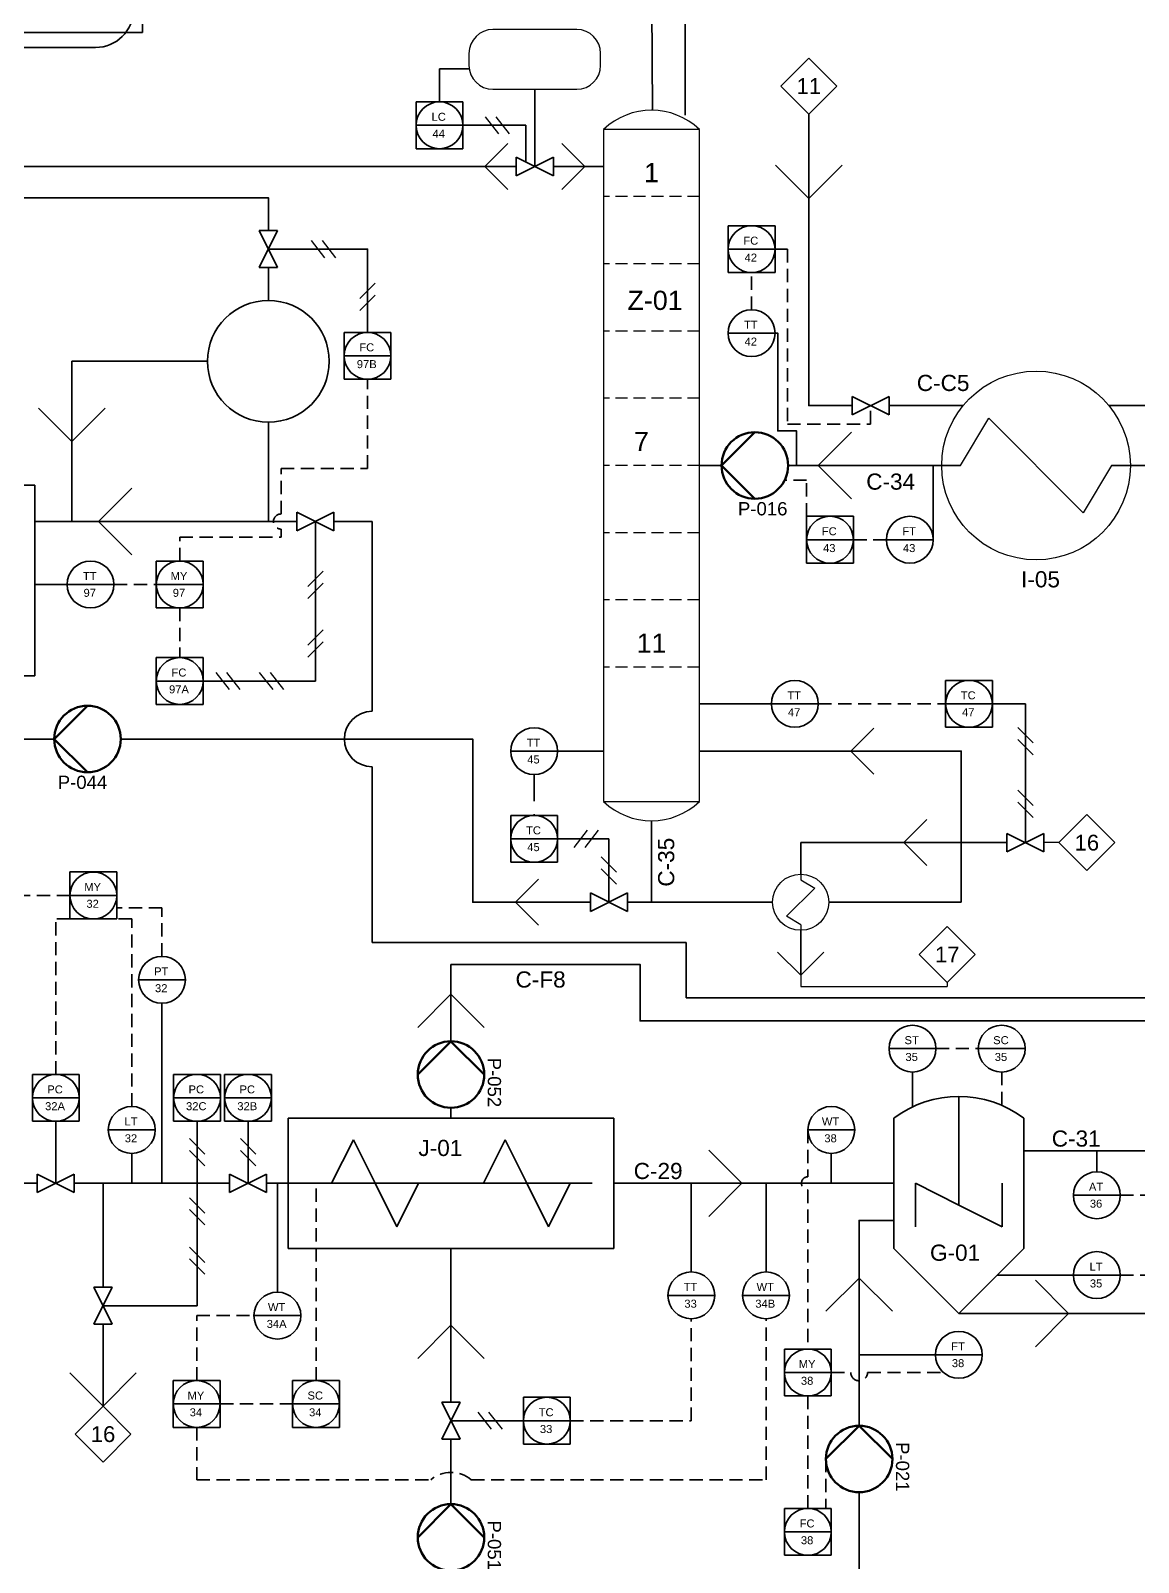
# Paper-space layout 'P&D' of a CAD drawing. Header units: inches, sheet in millimetres. Extents: x 10 to 410, y 10 to 291.
# Drawn here: x 93.8 to 146.1, y 120.4 to 192.7 of the extents above; entities that cross this region are included whole.
import ezdxf
from ezdxf.enums import TextEntityAlignment as Align

# ---------------------------------------------------------------- set-up
doc = ezdxf.new("R2010")
doc.units = ezdxf.units.IN
doc.header["$LTSCALE"] = 5
doc.header["$MEASUREMENT"] = 0
doc.linetypes.add('DASHED2', pattern=[0.375, 0.25, -0.125])
doc.linetypes.add('LÍNEAS_OCULTAS2', pattern=[0.1875, 0.125, -0.0625])
doc.styles.add('TEXTO_CUADRO', font='arial.ttf', dxfattribs={"height": 2})
doc.styles.add('TEXTO_INSTRUMENTOS', font='arial.ttf', dxfattribs={"height": 1})

# ---------------------------------------------------------------- blocks, each defined once
blk = doc.blocks.new('Tornillo sin fin cerrado')
at = {"lineweight": 35}
for p, q in [((19.714, 193.969), (34.714, 193.969)), ((19.714, 193.969), (19.714, 190.969)), ((34.714, 193.969), (34.714, 190.969)), ((21.714, 190.969), (22.714, 192.969)), ((23.714, 190.969), (22.714, 192.969)), ((28.714, 190.969), (29.714, 192.969)), ((30.714, 190.969), (29.714, 192.969)), ((19.714, 190.969), (18.714, 190.969)), ((19.714, 187.969), (19.714, 190.969)), ((19.714, 190.969), (33.714, 190.969)), ((19.714, 190.969), (21.714, 190.969)), ((23.714, 190.969), (24.714, 188.969)), ((25.714, 190.969), (24.714, 188.969)), ((25.714, 190.969), (29.714, 190.969)), ((29.714, 190.969), (28.714, 190.969)), ((30.714, 190.969), (31.714, 188.969)), ((32.714, 190.969), (31.714, 188.969)), ((34.714, 187.969), (34.714, 190.969)), ((19.714, 187.969), (34.714, 187.969))]:
    blk.add_line(p, q, dxfattribs=at)
blk = doc.blocks.new('Valvula generica')
at = {"color": 7, "lineweight": 35}
for p, q in [((242.605, 259.104), (243.459, 257.398)), ((242.605, 259.104), (243.459, 259.104)), ((242.605, 257.398), (243.459, 259.104)), ((242.605, 257.398), (243.459, 257.398))]:
    blk.add_line(p, q, dxfattribs=at)
blk = doc.blocks.new('NEUMATICA_VERTICAL')
for p, q in [((0.354, -0.079), (-0.354, 0.629)), ((0.354, -0.629), (-0.354, 0.079))]:
    blk.add_line(p, q)
blk = doc.blocks.new('NEUMATICA_HORIZONTAL')
for p, q in [((-0.808, -0.394), (-0.192, 0.394)), ((-0.308, -0.394), (0.308, 0.394))]:
    blk.add_line(p, q)
blk = doc.blocks.new('vessel fondo conico con agitador')
at = {"color": 18, "lineweight": 35, "true_color": 0x000000}
for p, q in [((55.515, 240.697), (55.515, 235.697)), ((52.515, 233.697), (52.515, 239.697)), ((58.515, 239.697), (58.515, 233.697)), ((53.515, 235.697), (53.515, 236.697)), ((53.515, 236.697), (55.515, 235.697)), ((57.515, 235.697), (57.515, 236.697)), ((53.515, 235.697), (53.515, 234.697)), ((57.515, 234.697), (55.515, 235.697)), ((57.515, 235.697), (57.515, 234.697))]:
    blk.add_line(p, q, dxfattribs=at)
for points in [[(55.515, 230.697), (52.515, 233.697)], [(55.515, 230.697), (58.515, 233.697)]]:
    blk.add_lwpolyline(points, dxfattribs=at)
blk.add_arc((55.515, 235.697), 5, 53.1301, 126.8699, dxfattribs=at)
blk = doc.blocks.new('bomba')
at = {"lineweight": 100}
for p, q in [((186.71, 141.99), (191.7, 137)), ((191.7, 137), (186.71, 132)), ((191.71, 137), (191.7, 137)), ((186.71, 132), (186.71, 131.99))]:
    blk.add_line(p, q, dxfattribs=at)
blk.add_circle((186.71, 137), 5, dxfattribs=at)
at = {"lineweight": 100, "style": 'TEXTO_CUADRO'}
blk.add_attdef('P-101', (183.22, 129.4), '', height=2, dxfattribs=at)
blk = doc.blocks.new('INTERCAMBIADOR_DE_CALOR')
for p, q in [((1, 0), (2.5, 2.5)), ((7.5, -2.5), (2.5, 2.5)), ((0, 0), (1, 0)), ((9, 0), (7.5, -2.5)), ((9, 0), (10, 0))]:
    blk.add_line(p, q)
blk.add_circle((5, 0), 5)
at = {"style": 'TEXTO_CUADRO'}
blk.add_attdef('TAG', text='', height=2, dxfattribs=at).set_placement((5.875, -6.56), align=Align.MIDDLE_CENTER)
blk = doc.blocks.new('COL_DESTILACION')
for p, q in [((10, 31.5), (0, 31.5)), ((0, 31.5), (0, -38.5)), ((10, -38.5), (10, 31.5)), ((0, -38.5), (10, -38.5))]:
    blk.add_line(p, q)
at = {"linetype": 'DASHED2'}
for p, q in [((10, 24.5), (0, 24.5)), ((10, 17.5), (0, 17.5)), ((10, 10.5), (0, 10.5)), ((10, 3.5), (0, 3.5)), ((10, -3.5), (0, -3.5)), ((10, -10.5), (0, -10.5)), ((10, -17.5), (0, -17.5)), ((10, -24.5), (0, -24.5))]:
    blk.add_line(p, q, dxfattribs=at)
for centre, start, end in [((5, 26.25), 46.3972, 133.6028), ((5, -33.25), 226.3972, 313.6028)]:
    blk.add_arc(centre, 7.25, start, end)
at = {"insert": (5, 27), "char_height": 2, "attachment_point": 5, "style": 'TEXTO_CUADRO'}
blk.add_mtext_dynamic_manual_height_columns('1', width=12.3356, gutter_width=10, heights=[0], dxfattribs=at)
at = {"style": 'TEXTO_CUADRO'}
for tag, p in [('TAG', (5.37, 13.7)), ('NF', (3.95, -1)), ('N', (5, -22))]:
    blk.add_attdef(tag, text='', height=2, dxfattribs=at).set_placement(p, align=Align.MIDDLE_CENTER)
blk = doc.blocks.new('TANQUE_SALCHICHA')
for p, q in [((22.5, 6.25), (5, 6.25)), ((0, 1.25), (0, -1.25)), ((27.5, -1.25), (27.5, 1.25)), ((5, -6.25), (22.5, -6.25))]:
    blk.add_line(p, q)
for centre, start, end in [((5, 1.25), 90, 180), ((22.5, 1.25), 0, 90), ((5, -1.25), 180, 270), ((22.5, -1.25), 270, 0)]:
    blk.add_arc(centre, 5, start, end)
at = {"style": 'TEXTO_CUADRO'}
blk.add_attdef('TAG', text='', height=2, dxfattribs=at).set_placement((13.75, 0), align=Align.MIDDLE_CENTER)
blk = doc.blocks.new('vessel con camisa')
at = {"lineweight": 35}
for p, q in [((243.137, 255.095), (243.137, 244.095)), ((251.137, 255.095), (251.137, 244.095)), ((242.137, 254.095), (243.137, 254.095)), ((242.137, 245.095), (242.137, 254.095)), ((243.137, 254.095), (243.137, 245.095)), ((252.137, 254.095), (251.137, 254.095)), ((252.137, 245.095), (252.137, 254.095)), ((243.137, 245.095), (242.137, 245.095)), ((251.137, 245.095), (252.137, 245.095))]:
    blk.add_line(p, q, dxfattribs=at)
for centre, start, end in [((247.137, 247.595), 61.92751, 118.07249), ((247.137, 251.595), 241.92751, 298.07249)]:
    blk.add_arc(centre, 8.5, start, end, dxfattribs=at)
blk = doc.blocks.new('NUMERADOR_DE_LINEA')
blk.add_lwpolyline([(3.54, -3.54), (7.07, 0), (3.54, 3.54), (0, 0)], close=True)
at = {"style": 'TEXTO_CUADRO'}
blk.add_attdef('NL', text='', height=2, dxfattribs=at).set_placement((3.54, 0), align=Align.MIDDLE_CENTER)

psp = doc.layouts.new('P&D')

# ---------------------------------------------------------------- linework, layer by layer
at = {"color": 3, "lineweight": 35}
for p, q in [((124.684, 196.027), (124.684, 188.692)), ((113.087, 189.317), (113.087, 190.879)), ((136.401, 168.642), (136.401, 172.147)), ((93.977, 166.529), (95.506, 166.529)), ((128.759, 160.897), (125.364, 160.897)), ((139.192, 160.897), (140.75, 160.897)), ((140.75, 160.897), (140.75, 154.342)), ((118.666, 158.661), (120.831, 158.661)), ((118.666, 154.522), (121.089, 154.522)), ((121.089, 154.522), (121.089, 151.527)), ((99.987, 146.757), (99.987, 138.257)), ((135.416, 143.509), (135.416, 141.863)), ((94.973, 141.185), (94.973, 138.257)), ((101.642, 141.185), (101.642, 138.257)), ((104.049, 141.185), (104.049, 138.257)), ((98.559, 139.67), (98.559, 138.257)), ((131.585, 139.67), (131.585, 138.257)), ((144.121, 138.799), (144.121, 139.793)), ((144.121, 138.799), (144.121, 139.793)), ((105.435, 138.257), (105.435, 133.118)), ((124.976, 134.075), (124.976, 138.257)), ((128.503, 134.075), (128.503, 138.257)), ((143.014, 133.924), (139.416, 133.924)), ((136.497, 130.161), (132.899, 130.161))]:
    psp.add_line(p, q, dxfattribs=at)
at = {"color": 3, "linetype": 'ByBlock', "lineweight": 35}
psp.add_line((113.087, 190.879), (114.491, 190.879), dxfattribs=at)
at = {"lineweight": 35}
for p, q in [((117.588, 189.907), (117.588, 186.259)), ((111.98, 188.21), (111.98, 189.317)), ((111.98, 189.317), (113.087, 189.317)), ((114.193, 189.317), (113.087, 189.317)), ((114.193, 188.21), (114.193, 189.317)), ((111.98, 188.21), (114.193, 188.21)), ((111.98, 188.21), (111.98, 187.104)), ((114.193, 188.21), (114.193, 187.104)), ((115.225, 186.259), (116.311, 187.346)), ((119.95, 186.259), (118.864, 187.346)), ((111.98, 187.104), (113.087, 187.104)), ((114.193, 187.104), (113.087, 187.104)), ((109.587, 186.259), (82.182, 186.259)), ((116.714, 186.259), (109.587, 186.259)), ((115.225, 186.259), (116.311, 185.171)), ((119.95, 186.259), (118.864, 185.171)), ((126.714, 182.362), (126.714, 183.469)), ((126.714, 183.469), (127.821, 183.469)), ((128.927, 183.469), (127.821, 183.469)), ((128.927, 182.362), (128.927, 183.469)), ((126.714, 182.362), (128.927, 182.362)), ((126.714, 182.362), (126.714, 181.256)), ((128.927, 182.362), (128.927, 181.256)), ((126.714, 181.256), (127.821, 181.256)), ((128.927, 181.256), (127.821, 181.256)), ((108.583, 177.326), (108.583, 178.432)), ((108.583, 178.432), (109.689, 178.432)), ((110.796, 178.432), (109.689, 178.432)), ((110.796, 177.326), (110.796, 178.432)), ((126.714, 178.397), (128.927, 178.397)), ((108.583, 177.326), (110.796, 177.326)), ((108.583, 177.326), (108.583, 176.22)), ((110.796, 177.326), (110.796, 176.22)), ((108.583, 176.22), (109.689, 176.22)), ((110.796, 176.22), (109.689, 176.22)), ((95.731, 173.283), (94.162, 174.851)), ((95.731, 173.283), (97.301, 174.851)), ((130.97, 172.147), (132.538, 173.717)), ((130.97, 172.147), (132.538, 170.578)), ((96.995, 169.501), (98.563, 171.07)), ((96.995, 169.501), (98.563, 167.931)), ((130.418, 168.642), (130.418, 169.748)), ((130.418, 169.748), (131.525, 169.748)), ((132.631, 169.748), (131.525, 169.748)), ((132.631, 168.642), (132.631, 169.748)), ((130.418, 168.642), (132.631, 168.642)), ((130.418, 168.642), (130.418, 167.535)), ((132.631, 168.642), (132.631, 167.535)), ((134.189, 168.642), (136.401, 168.642)), ((99.718, 166.529), (99.718, 167.636)), ((99.718, 167.636), (100.825, 167.636)), ((101.931, 167.636), (100.825, 167.636)), ((101.931, 166.529), (101.931, 167.636)), ((130.418, 167.535), (131.525, 167.535)), ((132.631, 167.535), (131.525, 167.535)), ((95.506, 166.529), (97.719, 166.529)), ((99.718, 166.529), (101.931, 166.529)), ((99.718, 166.529), (99.718, 165.423)), ((101.931, 166.529), (101.931, 165.423)), ((99.718, 165.423), (100.825, 165.423)), ((101.931, 165.423), (100.825, 165.423)), ((99.718, 161.972), (99.718, 163.079)), ((99.718, 163.079), (100.825, 163.079)), ((101.931, 163.079), (100.825, 163.079)), ((101.931, 161.972), (101.931, 163.079)), ((136.979, 160.897), (136.979, 162.003)), ((136.979, 162.003), (138.086, 162.003)), ((139.192, 162.003), (138.086, 162.003)), ((139.192, 160.897), (139.192, 162.003)), ((99.718, 161.972), (101.931, 161.972)), ((99.718, 161.972), (99.718, 160.866)), ((101.931, 161.972), (101.931, 160.866)), ((99.718, 160.866), (100.825, 160.866)), ((101.931, 160.866), (100.825, 160.866)), ((128.759, 160.897), (130.972, 160.897)), ((136.979, 160.897), (139.192, 160.897)), ((136.979, 160.897), (136.979, 159.79)), ((139.192, 160.897), (139.192, 159.79)), ((132.514, 158.661), (133.6, 159.749)), ((136.979, 159.79), (138.086, 159.79)), ((139.192, 159.79), (138.086, 159.79)), ((116.453, 158.661), (118.666, 158.661)), ((132.514, 158.661), (133.6, 157.574)), ((116.453, 154.522), (116.453, 155.628)), ((116.453, 155.628), (117.559, 155.628)), ((118.666, 155.628), (117.559, 155.628)), ((118.666, 154.522), (118.666, 155.628)), ((135.007, 154.342), (136.094, 155.429)), ((116.453, 154.522), (118.666, 154.522)), ((116.453, 154.522), (116.453, 153.416)), ((118.666, 154.522), (118.666, 153.416)), ((135.007, 154.342), (136.094, 153.255)), ((116.453, 153.416), (117.559, 153.416)), ((118.666, 153.416), (117.559, 153.416)), ((95.642, 151.848), (95.642, 152.955)), ((95.642, 152.955), (96.748, 152.955)), ((97.855, 152.955), (96.748, 152.955)), ((97.855, 151.848), (97.855, 152.955)), ((116.681, 151.527), (117.767, 152.614)), ((95.642, 151.848), (97.855, 151.848)), ((95.642, 151.848), (95.642, 150.742)), ((97.855, 151.848), (97.855, 150.742)), ((116.681, 151.527), (117.767, 150.44)), ((95.642, 150.742), (96.748, 150.742)), ((95.642, 150.742), (96.748, 150.742)), ((97.855, 150.742), (96.748, 150.742)), ((130.139, 148.087), (129.052, 149.173)), ((130.139, 148.087), (131.227, 149.173)), ((98.881, 147.864), (101.093, 147.864)), ((134.309, 144.616), (136.522, 144.616)), ((138.524, 144.616), (140.736, 144.616)), ((93.867, 142.292), (93.867, 143.398)), ((93.867, 143.398), (94.973, 143.398)), ((96.08, 143.398), (94.973, 143.398)), ((96.08, 142.292), (96.08, 143.398)), ((100.536, 142.292), (100.536, 143.398)), ((100.536, 143.398), (101.642, 143.398)), ((102.749, 143.398), (101.642, 143.398)), ((102.749, 142.292), (102.749, 143.398)), ((102.942, 142.292), (102.942, 143.398)), ((102.942, 143.398), (104.049, 143.398)), ((105.155, 143.398), (104.049, 143.398)), ((105.155, 142.292), (105.155, 143.398)), ((93.867, 142.292), (96.08, 142.292)), ((93.867, 142.292), (93.867, 141.185)), ((96.08, 142.292), (96.08, 141.185)), ((100.536, 142.292), (102.749, 142.292)), ((100.536, 142.292), (100.536, 141.185)), ((102.749, 142.292), (102.749, 141.185)), ((102.942, 142.292), (105.155, 142.292)), ((102.942, 142.292), (102.942, 141.185)), ((105.155, 142.292), (105.155, 141.185)), ((93.867, 141.185), (94.973, 141.185)), ((93.867, 141.185), (94.973, 141.185)), ((96.08, 141.185), (94.973, 141.185)), ((100.536, 141.185), (101.642, 141.185)), ((100.536, 141.185), (101.642, 141.185)), ((102.749, 141.185), (101.642, 141.185)), ((102.942, 141.185), (104.049, 141.185)), ((102.942, 141.185), (104.049, 141.185)), ((105.155, 141.185), (104.049, 141.185)), ((97.453, 140.777), (99.665, 140.777)), ((130.479, 140.777), (132.692, 140.777)), ((127.367, 138.257), (125.799, 139.826)), ((140.676, 139.793), (144.507, 139.793)), ((144.507, 139.793), (150.622, 139.793)), ((84.298, 138.257), (94.099, 138.257)), ((95.847, 138.257), (103.175, 138.257)), ((121.313, 138.257), (128.64, 138.257)), ((127.367, 138.257), (125.799, 136.687)), ((128.64, 138.257), (134.53, 138.257)), ((143.014, 137.692), (145.227, 137.692)), ((143.014, 133.924), (145.227, 133.924)), ((132.899, 133.781), (131.33, 132.213)), ((132.899, 133.781), (134.469, 132.213)), ((142.787, 132.11), (141.22, 133.68)), ((123.87, 132.968), (126.083, 132.968)), ((127.397, 132.968), (129.609, 132.968)), ((104.329, 132.012), (106.541, 132.012)), ((137.603, 132.11), (151.038, 132.11)), ((142.787, 132.11), (141.22, 130.541)), ((97.202, 131.604), (97.202, 127.735)), ((129.372, 129.328), (129.372, 130.434)), ((129.372, 130.434), (130.479, 130.434)), ((131.585, 130.434), (130.479, 130.434)), ((131.585, 129.328), (131.585, 130.434)), ((136.497, 130.161), (138.71, 130.161)), ((97.202, 127.735), (95.632, 129.303)), ((97.202, 127.735), (98.771, 129.303)), ((100.519, 127.84), (100.519, 128.946)), ((100.519, 128.946), (101.625, 128.946)), ((102.731, 128.946), (101.625, 128.946)), ((102.731, 127.84), (102.731, 128.946)), ((106.153, 127.84), (106.153, 128.946)), ((106.153, 128.946), (107.259, 128.946)), ((108.365, 128.946), (107.259, 128.946)), ((108.365, 127.84), (108.365, 128.946)), ((129.372, 129.328), (131.585, 129.328)), ((129.372, 129.328), (129.372, 128.222)), ((131.585, 129.328), (131.585, 128.222)), ((117.051, 127.05), (117.051, 128.157)), ((117.051, 128.157), (118.158, 128.157)), ((119.264, 128.157), (118.158, 128.157)), ((119.264, 127.05), (119.264, 128.157)), ((129.372, 128.222), (130.479, 128.222)), ((129.372, 128.222), (130.479, 128.222)), ((131.585, 128.222), (130.479, 128.222)), ((100.519, 127.84), (102.731, 127.84)), ((100.519, 127.84), (100.519, 126.733)), ((102.731, 127.84), (102.731, 126.733)), ((106.153, 127.84), (106.153, 126.733)), ((106.153, 127.84), (108.365, 127.84)), ((108.365, 127.84), (108.365, 126.733)), ((100.519, 126.733), (101.625, 126.733)), ((100.519, 126.733), (101.625, 126.733)), ((102.731, 126.733), (101.625, 126.733)), ((106.153, 126.733), (107.259, 126.733)), ((106.153, 126.733), (107.259, 126.733)), ((108.365, 126.733), (107.259, 126.733)), ((117.051, 127.05), (117.051, 125.944)), ((117.051, 127.05), (119.264, 127.05)), ((119.264, 127.05), (119.264, 125.944)), ((117.051, 125.944), (118.158, 125.944)), ((117.051, 125.944), (118.158, 125.944)), ((119.264, 125.944), (118.158, 125.944)), ((129.372, 121.8), (129.372, 122.906)), ((129.372, 122.906), (130.479, 122.906)), ((131.585, 122.906), (130.479, 122.906)), ((131.585, 121.8), (131.585, 122.906)), ((129.372, 121.8), (129.372, 120.694)), ((129.372, 121.8), (131.585, 121.8)), ((131.585, 121.8), (131.585, 120.694)), ((129.372, 120.694), (130.479, 120.694)), ((129.372, 120.694), (130.479, 120.694)), ((131.585, 120.694), (130.479, 120.694))]:
    psp.add_line(p, q, dxfattribs=at)
at = {"color": 1, "lineweight": 35}
for p, q in [((130.522, 184.755), (128.952, 186.322)), ((130.522, 184.755), (132.091, 186.322)), ((144.694, 174.972), (148.644, 174.972))]:
    psp.add_line(p, q, dxfattribs=at)
at = {"color": 3, "linetype": 'LÍNEAS_OCULTAS2', "lineweight": 35}
for p, q in [((127.821, 179.504), (127.821, 181.256)), ((133.437, 174.103), (133.437, 174.972)), ((130.418, 171.455), (129.381, 171.455)), ((130.418, 169.748), (130.418, 171.455)), ((132.631, 168.642), (134.189, 168.642)), ((97.719, 166.529), (99.718, 166.529)), ((100.825, 165.423), (100.825, 163.079)), ((130.972, 160.897), (136.979, 160.897)), ((95.642, 150.742), (94.973, 150.742)), ((136.522, 144.616), (138.524, 144.616)), ((139.63, 143.509), (139.63, 141.936)), ((130.479, 140.777), (130.479, 138.563)), ((130.479, 137.951), (130.479, 130.434)), ((145.227, 137.692), (162.806, 137.692)), ((130.479, 128.222), (130.479, 122.906)), ((131.332, 125.241), (131.332, 122.906))]:
    psp.add_line(p, q, dxfattribs=at)
at = {"color": 5, "lineweight": 35}
for p, q in [((95.731, 177.065), (95.731, 169.501)), ((93.977, 169.501), (106.355, 169.501)), ((108.103, 169.501), (109.909, 169.501)), ((109.909, 169.501), (109.909, 160.542)), ((109.909, 157.921), (109.909, 149.627)), ((109.909, 149.627), (124.74, 149.627)), ((124.74, 149.627), (124.74, 147.018)), ((113.63, 148.589), (113.63, 144.958)), ((113.63, 147.184), (112.06, 145.616)), ((113.63, 147.184), (115.199, 145.616)), ((124.74, 147.018), (167.398, 147.018)), ((113.63, 141.823), (113.63, 141.33)), ((113.63, 135.184), (113.63, 127.924)), ((113.63, 131.554), (112.06, 129.986)), ((113.63, 131.554), (115.199, 129.986)), ((113.63, 126.176), (113.63, 123.109))]:
    psp.add_line(p, q, dxfattribs=at)
at = {"color": 3, "linetype": 'DASHED2', "lineweight": 35}
psp.add_line((117.559, 157.555), (117.559, 155.628), dxfattribs=at)
at = {"color": 18, "lineweight": 35, "true_color": 0x000000}
for p, q in [((130.139, 152.852), (130.139, 154.342)), ((130.139, 154.342), (139.876, 154.342)), ((130.139, 150.202), (130.139, 148.087))]:
    psp.add_line(p, q, dxfattribs=at)
for p, q in [((142.329, 154.342), (141.624, 154.342)), ((130.139, 148.087), (130.139, 147.556)), ((130.139, 147.556), (137.058, 147.556)), ((137.058, 147.739), (137.058, 147.556))]:
    psp.add_line(p, q)
at = {"color": 7, "lineweight": 35}
for p, q in [((120.215, 151.527), (116.681, 151.527)), ((123.097, 151.527), (121.963, 151.527)), ((123.097, 151.527), (128.814, 151.527)), ((137.721, 151.527), (131.464, 151.527))]:
    psp.add_line(p, q, dxfattribs=at)
at = {"color": 18, "lineweight": 35, "true_color": 0x000000}
for points in [[(146.788, 192.59), (146.788, 205.805), (112.925, 205.805), (112.925, 199.659), (99.068, 199.659), (99.068, 192.59)], [(99.068, 192.59), (82.619, 192.59)], [(126.407, 172.147), (125.364, 172.147)], [(132.399, 172.147), (129.542, 172.147)], [(137.686, 172.147), (132.399, 172.147)], [(147.434, 172.147), (144.813, 172.147)], [(88.977, 160.215), (88.977, 159.231), (94.902, 159.231)], [(98.037, 159.231), (114.658, 159.231), (114.658, 151.527), (116.681, 151.527)], [(123.097, 155.375), (123.097, 151.527)]]:
    psp.add_lwpolyline(points, dxfattribs=at)
at = {"lineweight": 35}
for points in [[(123.138, 188.919), (123.068, 201.158), (117.588, 201.158), (117.588, 200.347)], [(118.462, 186.259), (120.831, 186.259)], [(97.202, 138.257), (97.202, 133.352)], [(134.53, 136.506), (132.899, 136.506), (132.899, 126.808)], [(132.899, 123.673), (132.899, 116.354)]]:
    psp.add_lwpolyline(points, dxfattribs=at)
at = {"color": 5, "lineweight": 35}
for points in [[(84.477, 188.751), (84.477, 191.88), (96.849, 191.88)], [(84.477, 184.784), (105.008, 184.784), (105.008, 183.235)], [(105.008, 181.487), (105.008, 179.938)], [(95.731, 177.065), (102.136, 177.065)], [(105.008, 174.193), (105.008, 169.501)], [(113.63, 148.589), (122.559, 148.589), (122.559, 145.924), (167.398, 145.924)]]:
    psp.add_lwpolyline(points, dxfattribs=at)
at = {"color": 3, "lineweight": 35}
for points in [[(114.193, 188.21), (117.159, 188.21), (117.159, 186.473)], [(105.008, 182.361), (109.689, 182.361), (109.689, 178.432)], [(128.927, 178.397), (129.06, 178.397), (129.06, 173.783), (129.947, 173.783), (129.947, 172.147)], [(101.931, 161.972), (107.229, 161.972), (107.229, 169.501)], [(101.642, 138.257), (101.642, 132.478), (97.202, 132.478)], [(113.63, 127.05), (117.051, 127.05)]]:
    psp.add_lwpolyline(points, dxfattribs=at)
at = {"color": 1, "lineweight": 35}
for points in [[(132.563, 174.972), (130.522, 174.972), (130.522, 188.743)], [(134.311, 174.972), (137.805, 174.972)]]:
    psp.add_lwpolyline(points, dxfattribs=at)
at = {"color": 3, "linetype": 'LÍNEAS_OCULTAS2', "lineweight": 35}
for points in [[(128.927, 182.362), (129.51, 182.362), (129.51, 174.103), (133.437, 174.103)], [(105.607, 169.858), (105.607, 172.004), (109.689, 172.004), (109.689, 176.22)], [(100.825, 167.636), (100.825, 168.757), (105.607, 168.757), (105.607, 169.144)], [(95.642, 151.848), (92.091, 151.848)], [(99.987, 148.97), (99.987, 151.269), (97.855, 151.269)], [(94.973, 143.398), (94.973, 150.742)], [(98.559, 150.419), (98.559, 150.742), (97.855, 150.742)], [(98.559, 141.883), (98.559, 150.419)], [(107.259, 128.946), (107.259, 138.257)], [(145.227, 133.924), (157.751, 133.924), (157.751, 135.268), (162.806, 135.312)], [(101.625, 128.946), (101.625, 132.012), (104.329, 132.012)], [(114.585, 124.264), (128.503, 124.264), (128.503, 131.862)], [(119.264, 127.05), (124.976, 127.05), (124.976, 131.862)], [(131.585, 129.328), (132.503, 129.328)], [(133.295, 129.328), (136.875, 129.328)], [(102.731, 127.84), (106.153, 127.84)], [(101.625, 126.733), (101.625, 124.264), (112.675, 124.264)]]:
    psp.add_lwpolyline(points, dxfattribs=at)
at = {"color": 7, "lineweight": 35}
psp.add_lwpolyline([(137.721, 151.527), (137.721, 158.661), (125.364, 158.661)], dxfattribs=at)
at = {"lineweight": 35}
for centre, radius in [((113.087, 188.21), 1.106), ((127.821, 182.362), 1.106), ((105.008, 177.065), 2.872), ((127.821, 178.397), 1.106), ((109.689, 177.326), 1.106), ((131.525, 168.642), 1.106), ((135.295, 168.642), 1.106), ((96.613, 166.529), 1.106), ((100.825, 166.529), 1.106), ((100.825, 161.972), 1.106), ((129.865, 160.897), 1.106), ((138.086, 160.897), 1.106), ((117.559, 158.661), 1.106), ((117.559, 154.522), 1.106), ((96.748, 151.848), 1.106), ((99.987, 147.864), 1.106), ((135.416, 144.616), 1.106), ((139.63, 144.616), 1.106), ((94.973, 142.292), 1.106), ((101.642, 142.292), 1.106), ((104.049, 142.292), 1.106), ((98.559, 140.777), 1.106), ((131.585, 140.777), 1.106), ((144.121, 137.692), 1.106), ((144.121, 133.924), 1.106), ((124.976, 132.968), 1.106), ((128.503, 132.968), 1.106), ((105.435, 132.012), 1.106), ((137.603, 130.161), 1.106), ((130.479, 129.328), 1.106), ((101.625, 127.84), 1.106), ((107.259, 127.84), 1.106), ((118.158, 127.05), 1.106), ((130.479, 121.8), 1.106)]:
    psp.add_circle(centre, radius, dxfattribs=at)
at = {"color": 5, "lineweight": 35}
for centre, radius, start, end in [((96.849, 193.667), 1.787, 270, 90), ((109.909, 159.231), 1.311, 90, 270)]:
    psp.add_arc(centre, radius, start, end, dxfattribs=at)
at = {"color": 3, "linetype": 'LÍNEAS_OCULTAS2', "lineweight": 35}
for centre, radius, start, end in [((105.607, 169.501), 0.357, 90, 270), ((130.479, 138.257), 0.306, 90, 270), ((132.899, 129.328), 0.396, 180, 0), ((113.63, 123.11), 1.498, 50.4021, 129.5979)]:
    psp.add_arc(centre, radius, start, end, dxfattribs=at)

# ---------------------------------------------------------------- block references
for name, p, xscale, yscale, zscale in [('TANQUE_SALCHICHA', (114.48, 191.32), 0.2260371134744728, 0.2260371134744728, 0.2260371134744728), ('INTERCAMBIADOR_DE_CALOR', (136.795, 172.147), 0.8909178327213845, 0.8909178327213845, 0.8909178327213845), ('NEUMATICA_VERTICAL', (101.642, 139.721), 1.024361001701435, 1.024361001701435, 1.024361001701435), ('NEUMATICA_VERTICAL', (104.049, 139.721), 1.024361001701435, 1.024361001701435, 1.024361001701435), ('NEUMATICA_VERTICAL', (101.642, 136.934), 1.024361001701435, 1.024361001701435, 1.024361001701435), ('NEUMATICA_VERTICAL', (101.642, 134.605), 1.024361001701435, 1.024361001701435, 1.024361001701435), ('Valvula generica', (-151.751, -132.064), 1.024361001701435, 1.024361001701435, 1.024361001701435), ('Valvula generica', (-135.323, -137.492), 1.024361001701435, 1.024361001701435, 1.024361001701435)]:
    psp.add_blockref(name, p, dxfattribs=dict(at, xscale=xscale, yscale=yscale, zscale=zscale))
at = {"color": 5, "lineweight": 35, "xscale": 0.3730871153243692, "yscale": 0.3730871153243692, "zscale": 0.3730871153243692}
for p, values in [((129.203, 190.062), {'NL': '11'}), ((142.329, 154.342), {'NL': '16'}), ((135.739, 149.059), {'NL': '17'}), ((95.883, 126.416), {'NL': '16'})]:
    psp.add_blockref('NUMERADOR_DE_LINEA', p, dxfattribs=at).add_auto_attribs(values)
at = {"color": 3, "linetype": 'LÍNEAS_OCULTAS2', "lineweight": 35, "xscale": 0.4533043059229451, "yscale": 0.4533043059229451, "zscale": 0.4533043059229451}
psp.add_blockref('COL_DESTILACION', (120.831, 173.734), dxfattribs=at).add_auto_attribs({'TAG': 'Z-01', 'NF': '7', 'N': '11'})
at = {"color": 3, "lineweight": 35, "xscale": -1.024361001701435, "yscale": 1.024361001701435, "zscale": 1.024361001701435, "rotation": 180}
for p in [(116.068, 188.21), (107.861, 182.361), (103.35, 161.972), (105.409, 161.972), (115.723, 127.05)]:
    psp.add_blockref('NEUMATICA_HORIZONTAL', p, dxfattribs=at)
at = {"color": 3, "linetype": 'LÍNEAS_OCULTAS2', "lineweight": 35}
for name, p, xscale, yscale, zscale, rotation in [('Valvula generica', (-146.954, 435.211), 1.024361001701435, 1.024361001701435, 1.024361001701435, 270), ('Valvula generica', (-143.944, 446.903), -1.024361001701435, 1.024361001701435, 1.024361001701435, 180), ('NEUMATICA_VERTICAL', (109.689, 180.115), -1.024361001701435, 1.024361001701435, 1.024361001701435, 180), ('Valvula generica', (-131.105, 423.924), 1.024361001701435, 1.024361001701435, 1.024361001701435, 270), ('Valvula generica', (-157.313, -79.452), -1.024361001701435, 1.024361001701435, 1.024361001701435, 269.9999999999999), ('NEUMATICA_VERTICAL', (107.229, 166.511), -1.024361001701435, 1.024361001701435, 1.024361001701435, 180), ('NEUMATICA_VERTICAL', (107.229, 163.743), -1.024361001701435, 1.024361001701435, 1.024361001701435, 180), ('Valvula generica', (-123.792, 403.294), 1.024361001701435, 1.024361001701435, 1.024361001701435, 270), ('INTERCAMBIADOR_DE_CALOR', (130.139, 152.852), 0.2649898694412766, 0.2649898694412766, 0.2649898694412766, 270), ('Valvula generica', (-143.453, 400.479), 1.024361001701435, 1.024361001701435, 1.024361001701435, 270), ('Valvula generica', (-169.569, 387.209), 1.024361001701435, 1.024361001701435, 1.024361001701435, 270), ('Valvula generica', (-160.493, 387.209), 1.024361001701435, 1.024361001701435, 1.024361001701435, 270)]:
    psp.add_blockref(name, p, dxfattribs=dict(at, xscale=xscale, yscale=yscale, zscale=zscale, rotation=rotation))
at = {"color": 1, "linetype": 'DASHED2', "lineweight": 35}
ref = psp.add_blockref('bomba', (186.548, 129.169), dxfattribs=dict(at, xscale=-0.3137173204244906, yscale=0.3137173204244906, zscale=0.3137173204244906))
ref.add_attrib('P-101', 'P-016', (127.176, 169.791), dxfattribs={"lineweight": 100, "height": 0.6274, "style": 'TEXTO_CUADRO'})
at = {"color": 5, "lineweight": 35}
psp.add_blockref('vessel con camisa', (-158.16, -82.879), dxfattribs=at)
at = {"color": 1, "linetype": 'DASHED2', "lineweight": 35}
ref = psp.add_blockref('bomba', (155.043, 116.253), dxfattribs=dict(at, xscale=-0.3137173204244906, yscale=0.3137173204244906, zscale=0.3137173204244906))
ref.add_attrib('P-101', 'P-044', (95.065, 156.876), dxfattribs={"lineweight": 100, "height": 0.6274, "style": 'TEXTO_CUADRO'})
at = {"color": 3, "lineweight": 35, "xscale": 1.024361001701435, "yscale": 1.024361001701435, "zscale": 1.024361001701435}
for name, p in [('NEUMATICA_VERTICAL', (140.75, 159.132)), ('NEUMATICA_VERTICAL', (140.75, 156.169)), ('NEUMATICA_HORIZONTAL', (120.277, 154.522)), ('NEUMATICA_VERTICAL', (121.089, 153.025))]:
    psp.add_blockref(name, p, dxfattribs=at)
at = {"color": 1, "linetype": 'DASHED2', "lineweight": 35}
ref = psp.add_blockref('bomba', (156.608, 84.818), dxfattribs=dict(at, xscale=0.3137173204244906, yscale=0.3137173204244906, zscale=0.3137173204244906, rotation=89.99999999999753))
ref.add_attrib('P-101', 'P-052', (115.366, 144.19), dxfattribs={"lineweight": 100, "height": 0.6274, "rotation": 270, "style": 'TEXTO_CUADRO'})
at = {"lineweight": 35, "xscale": 1.024361001701435, "yscale": 1.024361001701435, "zscale": 1.024361001701435}
psp.add_blockref('vessel fondo conico con agitador', (80.736, -104.206), dxfattribs=at)
at = {"color": 32, "lineweight": 35, "true_color": 0xcd6928, "xscale": 1.024361001701435, "yscale": 1.024361001701435, "zscale": 1.024361001701435}
psp.add_blockref('Tornillo sin fin cerrado', (85.753, -57.364), dxfattribs=at)
at = {"color": 1, "linetype": 'DASHED2', "lineweight": 35}
ref = psp.add_blockref('bomba', (175.878, 66.668), dxfattribs=dict(at, xscale=0.3137173204244906, yscale=0.3137173204244906, zscale=0.3137173204244906, rotation=89.99999999999753))
ref.add_attrib('P-101', 'P-021', (134.636, 126.04), dxfattribs={"lineweight": 100, "height": 0.6274, "rotation": 270, "style": 'TEXTO_CUADRO'})
ref = psp.add_blockref('bomba', (156.608, 62.968), dxfattribs=dict(at, xscale=0.3137173204244906, yscale=0.3137173204244906, zscale=0.3137173204244906, rotation=89.99999999999753))
ref.add_attrib('P-101', 'P-051', (115.366, 122.34), dxfattribs={"lineweight": 100, "height": 0.6274, "rotation": 270, "style": 'TEXTO_CUADRO'})

# ---------------------------------------------------------------- texts
at = {"lineweight": 35, "style": 'TEXTO_INSTRUMENTOS'}
for s, width, gutter_width, heights, insert, char_height, attachment_point in [('\\pxqc;LC', 1.44143, 1.889, [0], (112.33, 188.799), 0.3778, 1), ('\\pxqc;44', 1.44143, 1.889, [0], (112.33, 187.622), 0.3778, 7), ('\\pxqc;FC', 1.44143, 1.889, [0], (127.064, 182.951), 0.3778, 1), ('\\pxqc;42', 1.44143, 1.889, [0], (127.064, 181.774), 0.3778, 7), ('\\pxqc;TT', 1.44143, 1.889, [0], (127.064, 178.985), 0.3778, 1), ('\\pxqc;FC', 1.44143, 1.889, [0], (108.933, 177.914), 0.3778, 1), ('\\pxqc;42', 1.44143, 1.889, [0.386], (127.064, 177.809), 0.3778, 7), ('\\pxqc;97B', 1.44143, 1.889, [0.322], (108.933, 176.738), 0.3778, 7), ('\\pxqc;C-C5', 2.91004, 3.814, [0], (135.409, 176.426), 0.7627, 1), ('\\pxqc;C-34', 2.91004, 3.814, [0.581], (132.933, 171.768), 0.7627, 1), ('\\pxqc;FC', 1.44143, 1.889, [0], (130.768, 169.23), 0.3778, 1), ('\\pxqc;FT', 1.44143, 1.889, [0], (134.539, 169.23), 0.3778, 1), ('\\pxqc;43', 1.44143, 1.889, [0], (130.768, 168.054), 0.3778, 7), ('\\pxqc;43', 1.44143, 1.889, [0.386], (134.539, 168.054), 0.3778, 7), ('\\pxqc;TT', 1.44143, 1.889, [0], (95.856, 167.117), 0.3778, 1), ('\\pxqc;MY', 1.44143, 1.889, [0], (100.068, 167.117), 0.3778, 1), ('\\pxqc;I-05', 2.91004, 3.814, [0], (140.007, 167.156), 0.7627, 1), ('\\pxqc;97', 1.44143, 1.889, [0], (95.856, 165.941), 0.3778, 7), ('\\pxqc;97', 1.44143, 1.889, [0.322], (100.068, 165.941), 0.3778, 7), ('\\pxqc;FC', 1.44143, 1.889, [0], (100.068, 162.561), 0.3778, 1), ('\\pxqc;97A', 1.44143, 1.889, [0.322], (100.068, 161.384), 0.3778, 7), ('\\pxqc;TT', 1.44143, 1.889, [0], (129.109, 161.485), 0.3778, 1), ('\\pxqc;TC', 1.44143, 1.889, [0], (137.329, 161.485), 0.3778, 1), ('\\pxqc;47', 1.44143, 1.889, [0.386], (129.109, 160.309), 0.3778, 7), ('\\pxqc;47', 1.44143, 1.889, [0], (137.329, 160.309), 0.3778, 7), ('\\pxqc;TT', 1.44143, 1.889, [0], (116.803, 159.249), 0.3778, 1), ('\\pxqc;45', 1.44143, 1.889, [0.386], (116.803, 158.073), 0.3778, 7), ('\\pxqc;TC', 1.44143, 1.889, [0], (116.803, 155.11), 0.3778, 1), ('\\pxqc;45', 1.44143, 1.889, [0], (116.803, 153.934), 0.3778, 7), ('\\pxqc;MY', 1.44143, 1.889, [0], (95.992, 152.437), 0.3778, 1), ('\\pxqc;32', 1.44143, 1.889, [0.386], (95.992, 151.26), 0.3778, 7), ('\\pxqc;PT', 1.44143, 1.889, [0], (99.231, 148.452), 0.3778, 1), ('\\pxqc;C-F8', 2.91004, 3.814, [0], (116.405, 148.262), 0.7627, 1), ('\\pxqc;32', 1.44143, 1.889, [0.386], (99.231, 147.275), 0.3778, 7), ('\\pxqc;ST', 1.44143, 1.889, [0], (134.659, 145.204), 0.3778, 1), ('\\pxqc;SC', 1.44143, 1.889, [0], (138.873, 145.204), 0.3778, 1), ('\\pxqc;35', 1.44143, 1.889, [0], (134.659, 144.028), 0.3778, 7), ('\\pxqc;35', 1.44143, 1.889, [0], (138.873, 144.028), 0.3778, 7), ('\\pxqc;PC', 1.44143, 1.889, [0], (94.217, 142.88), 0.3778, 1), ('\\pxqc;PC', 1.44143, 1.889, [0], (100.886, 142.88), 0.3778, 1), ('\\pxqc;PC', 1.44143, 1.889, [0], (103.292, 142.88), 0.3778, 1), ('\\pxqc;32A', 1.44143, 1.889, [0.386], (94.217, 141.704), 0.3778, 7), ('\\pxqc;32C', 1.44143, 1.889, [0.386], (100.886, 141.704), 0.3778, 7), ('\\pxqc;32B', 1.44143, 1.889, [0.386], (103.292, 141.704), 0.3778, 7), ('\\pxqc;LT', 1.44143, 1.889, [0], (97.802, 141.365), 0.3778, 1), ('\\pxqc;WT', 1.44143, 1.889, [0], (130.829, 141.365), 0.3778, 1), ('\\pxqc;32', 1.44143, 1.889, [0.386], (97.802, 140.188), 0.3778, 7), ('J-01', 2.91004, 3.814, [0], (112.093, 140.308), 0.7627, 1), ('\\pxqc;38', 1.44143, 1.889, [0.386], (130.829, 140.188), 0.3778, 7), ('\\pxqc;C-31', 2.91004, 3.814, [0], (141.691, 140.752), 0.7627, 1), ('\\pxqc;C-29', 2.91004, 3.814, [0], (121.955, 139.221), 0.7627, 1), ('\\pxqc;AT', 1.44143, 1.889, [0], (143.364, 138.28), 0.3778, 1), ('\\pxqc;36', 1.44143, 1.889, [0.386], (143.364, 137.104), 0.3778, 7), ('G-01', 2.91004, 3.814, [0], (136.243, 135.363), 0.7627, 1), ('\\pxqc;LT', 1.44143, 1.889, [0], (143.364, 134.512), 0.3778, 1), ('\\pxqc;TT', 1.44143, 1.889, [0], (124.22, 133.556), 0.3778, 1), ('\\pxqc;WT', 1.44143, 1.889, [0], (127.746, 133.556), 0.3778, 1), ('\\pxqc;35', 1.44143, 1.889, [0.386], (143.364, 133.335), 0.3778, 7), ('\\pxqc;WT', 1.44143, 1.889, [0], (104.679, 132.6), 0.3778, 1), ('\\pxqc;33', 1.44143, 1.889, [0.386], (124.22, 132.38), 0.3778, 7), ('\\pxqc;34B', 1.44143, 1.889, [0.386], (127.746, 132.38), 0.3778, 7), ('\\pxqc;34A', 1.44143, 1.889, [0.386], (104.679, 131.424), 0.3778, 7), ('\\pxqc;FT', 1.44143, 1.889, [0], (136.847, 130.749), 0.3778, 1), ('\\pxqc;MY', 1.44143, 1.889, [0], (129.722, 129.916), 0.3778, 1), ('\\pxqc;38', 1.44143, 1.889, [0.386], (136.847, 129.573), 0.3778, 7), ('\\pxqc;38', 1.44143, 1.889, [0.386], (129.722, 128.74), 0.3778, 7), ('\\pxqc;MY', 1.44143, 1.889, [0], (100.868, 128.428), 0.3778, 1), ('\\pxqc;SC', 1.44143, 1.889, [0], (106.502, 128.428), 0.3778, 1), ('\\pxqc;34', 1.44143, 1.889, [0.386], (100.868, 127.251), 0.3778, 7), ('\\pxqc;34', 1.44143, 1.889, [0.386], (106.502, 127.251), 0.3778, 7), ('\\pxqc;TC', 1.44143, 1.889, [0], (117.401, 127.638), 0.3778, 1), ('\\pxqc;33', 1.44143, 1.889, [0.386], (117.401, 126.462), 0.3778, 7), ('\\pxqc;FC', 1.44143, 1.889, [0], (129.722, 122.388), 0.3778, 1), ('\\pxqc;38', 1.44143, 1.889, [0.386], (129.722, 121.212), 0.3778, 7)]:
    psp.add_mtext_dynamic_manual_height_columns(s, width=width, gutter_width=gutter_width, heights=heights, dxfattribs=dict(at, insert=insert, char_height=char_height, attachment_point=attachment_point))
at = {"lineweight": 35, "insert": (124.18, 151.961), "char_height": 0.7627, "attachment_point": 7, "rotation": 90, "style": 'TEXTO_INSTRUMENTOS'}
psp.add_mtext_dynamic_manual_height_columns('\\pxqc;C-35', width=2.91004, gutter_width=3.814, heights=[0], dxfattribs=at)

doc.saveas('drawing.dxf')
